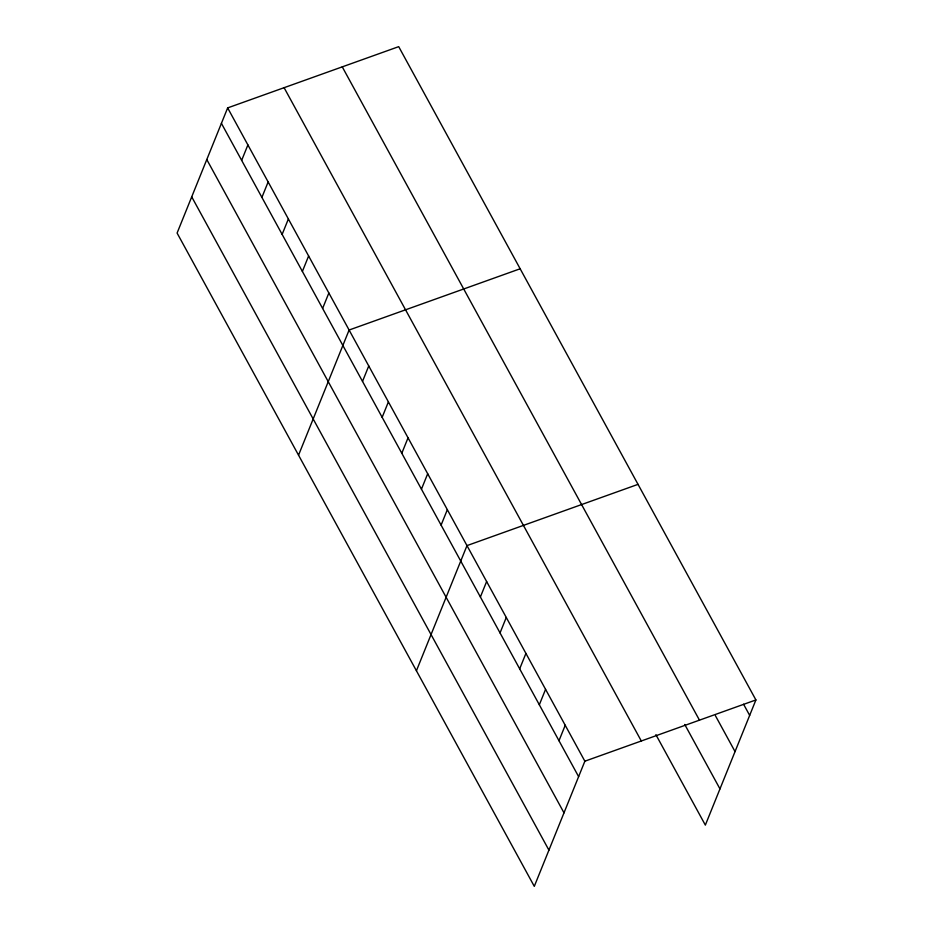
<?xml version="1.0" encoding="UTF-8"?>
<svg xmlns="http://www.w3.org/2000/svg" width="933" height="933" viewBox="0 0 933 933"><rect width="100%" height="100%" fill="white"/><g stroke="black" fill="none" stroke-linecap="round" stroke-linejoin="round"><path stroke-width="1.4" d="M227.652 107.901L177.095 233.052L534.294 886.35L584.863 761.2L755.905 699.948L398.706 46.65L227.652 107.901L584.863 761.2M241.659 160.359L247.898 144.918M261.905 197.388L268.144 181.935M282.139 234.405L288.379 218.963M302.385 271.421L308.625 255.98M322.62 308.438L328.859 292.997M298.537 455.176L349.105 330.025L520.148 268.774M362.517 381.399L368.757 365.946M382.157 417.331L388.396 401.878M401.808 453.263L408.048 437.81M421.448 489.184L427.687 473.742M441.099 525.116L447.339 509.675M416.421 670.757L466.99 545.607L638.032 484.355M480.39 596.98L486.629 581.539M500.041 632.912L506.281 617.471M519.681 668.844L525.92 653.403M539.332 704.777L545.572 689.335M558.984 740.709L565.223 725.268M755.905 699.948L705.348 825.099L655.887 734.656M743.578 704.24L749.665 715.389M715.401 715.669L735.041 751.59M342.259 66.861L699.47 720.159M684.74 724.463L719.973 788.898M284.099 87.69L641.309 740.989M221.413 123.343L578.623 776.641M206.788 159.543L563.999 812.841M191.72 196.851L548.931 850.15"/></g></svg>
